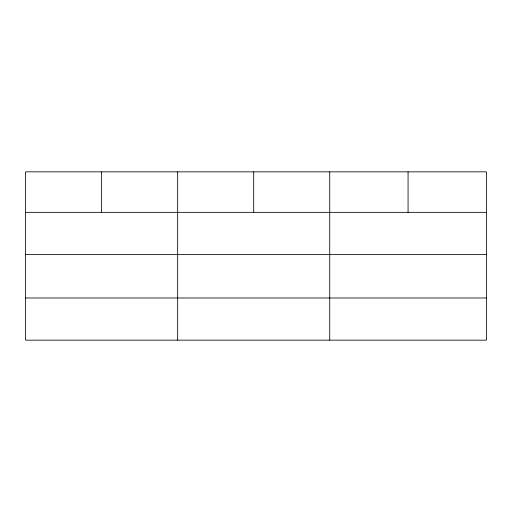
<?xml version="1.0" encoding="UTF-8"?>
<svg xmlns="http://www.w3.org/2000/svg" width="512" height="512" viewBox="0 0 512 512"><rect width="100%" height="100%" fill="white"/><g stroke="black" fill="none" stroke-linecap="round" stroke-linejoin="round"><path stroke-width="0.77" d="M486.4 254.522L486.4 171.846L25.6 171.846L25.6 340.154L486.4 340.154L486.4 254.522L25.6 254.522M25.6 212.339L486.4 212.339M25.6 297.978L486.4 297.978M408.064 171.846L408.064 212.339M329.728 171.846L329.728 340.154M253.696 171.846L253.696 212.339M177.664 171.846L177.664 340.154M101.632 171.846L101.632 212.339"/></g></svg>
